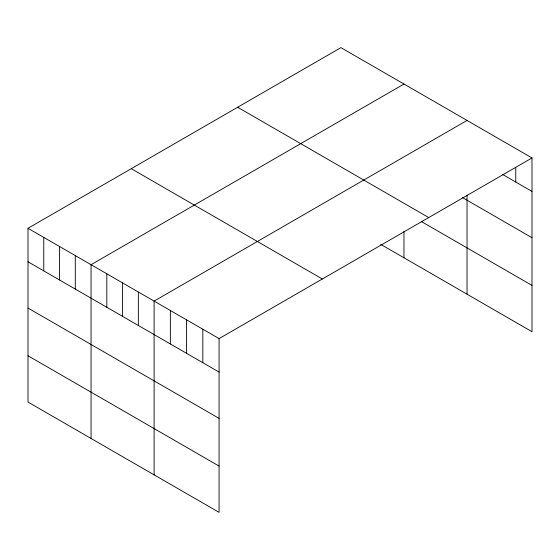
<?xml version="1.0" encoding="UTF-8"?>
<svg xmlns="http://www.w3.org/2000/svg" width="560" height="560" viewBox="0 0 560 560"><rect width="100%" height="100%" fill="white"/><g stroke="black" fill="none" stroke-linecap="round" stroke-linejoin="round"><path stroke-width="0.84" d="M28 228.298L219.079 338.611L219.079 512.372L28 402.052L28 228.298L340.921 47.628L532 157.948L532 331.702L380.709 244.356M403.977 84.035L91.056 264.698L91.056 438.459M467.033 120.442L154.112 301.105L154.112 474.859M219.079 338.611L532 157.948M502.467 174.377L532 191.429M462.532 197.61L532 237.72M237.657 107.254L428.736 217.567M421.246 221.466L532 285.411M131.264 168.679L322.343 278.992M28 261.772L219.079 372.092M28 308.07L219.079 418.383M28 355.761L219.079 466.081M515.76 167.454L515.76 182.049M467.033 195.069L467.033 294.196M403.977 231.217L403.977 257.789M202.832 329.238L202.832 362.719M186.592 319.858L186.592 353.339M170.352 310.485L170.352 343.959M138.348 292.005L138.348 325.486M122.584 282.905L122.584 316.379M106.82 273.805L106.82 307.279M75.292 255.598L75.292 289.079M59.528 246.498L59.528 279.979M43.764 237.398L43.764 270.879"/></g></svg>
